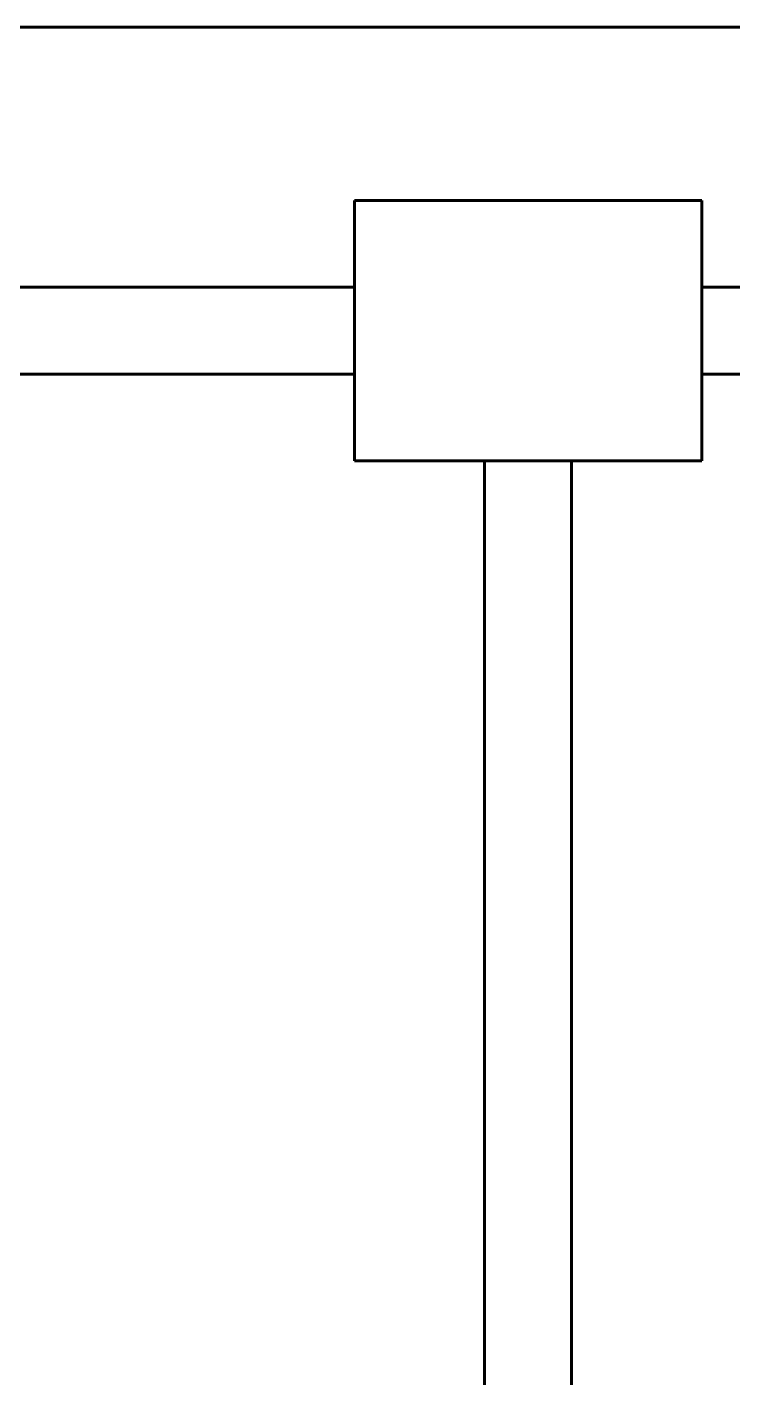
# Model space of a CAD drawing. Extents: x 0 to 297, y 0 to 292.
# Drawn here: x 206.45 to 210.52, y 102.5 to 110.29 of the extents above; entities that cross this region are included whole.
import ezdxf

# ---------------------------------------------------------------- set-up
doc = ezdxf.new("R2010")
doc.units = 0
doc.header["$MEASUREMENT"] = 0
doc.linetypes.add('K5LT_BASIC', pattern=[0])
doc.layers.add('Системный слой', color=7, linetype='Continuous')

# ---------------------------------------------------------------- blocks, each defined once
blk = doc.blocks.new('*U')
at = {"layer": 'Системный слой', "linetype": 'K5LT_BASIC', "lineweight": 60}
for p, q in [((210.3375, 109.2855), (208.3375, 109.2855)), ((208.3375, 109.2855), (208.3375, 107.7855)), ((210.3375, 109.2855), (208.3375, 109.2855)), ((208.3375, 109.2855), (208.3375, 107.7855)), ((210.3375, 109.2855), (208.3375, 109.2855)), ((208.3375, 109.2855), (208.3375, 107.7855)), ((210.3375, 107.7855), (210.3375, 109.2855)), ((210.3375, 107.7855), (210.3375, 109.2855)), ((210.3375, 107.7855), (210.3375, 109.2855)), ((208.3375, 107.7855), (210.3375, 107.7855)), ((208.3375, 107.7855), (210.3375, 107.7855)), ((208.3375, 107.7855), (210.3375, 107.7855))]:
    blk.add_line(p, q, dxfattribs=at)

msp = doc.modelspace()

# ---------------------------------------------------------------- linework, layer by layer
at = {"layer": 'Системный слой', "linetype": 'K5LT_BASIC', "lineweight": 60}
for p, q in [((218.3375, 110.2855), (136.3378, 110.2856)), ((208.3375, 109.2855), (208.3375, 107.7855)), ((210.3375, 109.2855), (208.3375, 109.2855)), ((208.3375, 107.7855), (208.3375, 109.2855)), ((208.3375, 109.2855), (208.3375, 107.7855)), ((208.3375, 109.2855), (210.3375, 109.2855)), ((208.3375, 109.2855), (208.3375, 107.7855)), ((210.3375, 109.2855), (208.3375, 109.2855)), ((208.3375, 107.7855), (208.3375, 109.2855)), ((208.3375, 109.2855), (208.3375, 107.7855)), ((208.3375, 109.2855), (210.3375, 109.2855)), ((208.3375, 109.2855), (208.3375, 107.7855)), ((210.3375, 109.2855), (208.3375, 109.2855)), ((208.3375, 107.7855), (208.3375, 109.2855)), ((208.3375, 109.2855), (208.3375, 107.7855)), ((208.3375, 109.2855), (210.3375, 109.2855)), ((210.3375, 109.2855), (210.3375, 107.7855)), ((210.3375, 109.2855), (210.3375, 107.7855)), ((210.3375, 109.2855), (210.3375, 107.7855)), ((210.3375, 109.2855), (210.3375, 107.7855)), ((210.3375, 109.2855), (210.3375, 107.7855)), ((210.3375, 109.2855), (210.3375, 107.7855)), ((210.3375, 109.2855), (210.3375, 107.7855)), ((210.3375, 109.2855), (210.3375, 107.7855)), ((210.3375, 109.2855), (210.3375, 107.7855)), ((208.3372, 108.7858), (202.3375, 108.7858)), ((216.3372, 108.7858), (210.3375, 108.7858)), ((208.3375, 108.2855), (202.3375, 108.2855)), ((216.3375, 108.2855), (210.3375, 108.2855)), ((208.3375, 107.7855), (210.3375, 107.7855)), ((208.3375, 107.7855), (210.3375, 107.7855)), ((210.3375, 107.7855), (208.3375, 107.7855)), ((208.3375, 107.7855), (210.3375, 107.7855)), ((208.3375, 107.7855), (210.3375, 107.7855)), ((208.3375, 107.7855), (210.3375, 107.7855)), ((210.3375, 107.7855), (208.3375, 107.7855)), ((208.3375, 107.7855), (210.3375, 107.7855)), ((208.3375, 107.7855), (210.3375, 107.7855)), ((208.3375, 107.7855), (210.3375, 107.7855)), ((210.3375, 107.7855), (208.3375, 107.7855)), ((208.3375, 107.7855), (210.3375, 107.7855)), ((209.5875, 107.7855), (208.8375, 107.7855)), ((209.5875, 107.7855), (208.8375, 107.7855)), ((209.5875, 107.7855), (208.8375, 107.7855)), ((209.5875, 107.7855), (208.8375, 107.7855)), ((209.5875, 107.7855), (208.8375, 107.7855)), ((209.5875, 107.7855), (208.8375, 107.7855)), ((209.0871, 107.7855), (209.0871, 102.3445)), ((209.0871, 107.7855), (209.0871, 96.2855)), ((209.5875, 107.7855), (209.5875, 97.0355)), ((209.8378, 107.786), (210.3375, 107.7855)), ((209.8378, 107.786), (210.3375, 107.7855)), ((209.8378, 107.786), (210.3375, 107.7855))]:
    msp.add_line(p, q, dxfattribs=at)

# ---------------------------------------------------------------- block references
at = {"layer": 'Системный слой'}
msp.add_blockref('*U', (0, 0), dxfattribs=at)
msp.add_blockref('*U', (0, 0), dxfattribs=at)
msp.add_blockref('*U', (0, 0), dxfattribs=at)
msp.add_blockref('*U', (0, 0), dxfattribs=at)
msp.add_blockref('*U', (0, 0), dxfattribs=at)
msp.add_blockref('*U', (0, 0), dxfattribs=at)
msp.add_blockref('*U', (0, 0), dxfattribs=at)
msp.add_blockref('*U', (0, 0), dxfattribs=at)
msp.add_blockref('*U', (0, 0), dxfattribs=at)
msp.add_blockref('*U', (0, 0), dxfattribs=at)
msp.add_blockref('*U', (0, 0), dxfattribs=at)
msp.add_blockref('*U', (0, 0), dxfattribs=at)
msp.add_blockref('*U', (0, 0), dxfattribs=at)
msp.add_blockref('*U', (0, 0), dxfattribs=at)
msp.add_blockref('*U', (0, 0), dxfattribs=at)
msp.add_blockref('*U', (0, 0), dxfattribs=at)
msp.add_blockref('*U', (0, 0), dxfattribs=at)
msp.add_blockref('*U', (0, 0), dxfattribs=at)
msp.add_blockref('*U', (0, 0), dxfattribs=at)
msp.add_blockref('*U', (0, 0), dxfattribs=at)
msp.add_blockref('*U', (0, 0), dxfattribs=at)
msp.add_blockref('*U', (0, 0), dxfattribs=at)
msp.add_blockref('*U', (0, 0), dxfattribs=at)
msp.add_blockref('*U', (0, 0), dxfattribs=at)
msp.add_blockref('*U', (0, 0), dxfattribs=at)
msp.add_blockref('*U', (0, 0), dxfattribs=at)
msp.add_blockref('*U', (0, 0), dxfattribs=at)
msp.add_blockref('*U', (0, 0), dxfattribs=at)
msp.add_blockref('*U', (0, 0), dxfattribs=at)
msp.add_blockref('*U', (0, 0), dxfattribs=at)
msp.add_blockref('*U', (0, 0), dxfattribs=at)
msp.add_blockref('*U', (0, 0), dxfattribs=at)
msp.add_blockref('*U', (0, 0), dxfattribs=at)
msp.add_blockref('*U', (0, 0), dxfattribs=at)
msp.add_blockref('*U', (0, 0), dxfattribs=at)
msp.add_blockref('*U', (0, 0), dxfattribs=at)
msp.add_blockref('*U', (0, 0), dxfattribs=at)
msp.add_blockref('*U', (0, 0), dxfattribs=at)
msp.add_blockref('*U', (0, 0), dxfattribs=at)
msp.add_blockref('*U', (0, 0), dxfattribs=at)
msp.add_blockref('*U', (0, 0), dxfattribs=at)
msp.add_blockref('*U', (0, 0), dxfattribs=at)
msp.add_blockref('*U', (0, 0), dxfattribs=at)
msp.add_blockref('*U', (0, 0), dxfattribs=at)
msp.add_blockref('*U', (0, 0), dxfattribs=at)
msp.add_blockref('*U', (0, 0), dxfattribs=at)
msp.add_blockref('*U', (0, 0), dxfattribs=at)
msp.add_blockref('*U', (0, 0), dxfattribs=at)
msp.add_blockref('*U', (0, 0), dxfattribs=at)
msp.add_blockref('*U', (0, 0), dxfattribs=at)
msp.add_blockref('*U', (0, 0), dxfattribs=at)
msp.add_blockref('*U', (0, 0), dxfattribs=at)
msp.add_blockref('*U', (0, 0), dxfattribs=at)
msp.add_blockref('*U', (0, 0), dxfattribs=at)
msp.add_blockref('*U', (0, 0), dxfattribs=at)
msp.add_blockref('*U', (0, 0), dxfattribs=at)
msp.add_blockref('*U', (0, 0), dxfattribs=at)
msp.add_blockref('*U', (0, 0), dxfattribs=at)
msp.add_blockref('*U', (0, 0), dxfattribs=at)
msp.add_blockref('*U', (0, 0), dxfattribs=at)
msp.add_blockref('*U', (0, 0), dxfattribs=at)
msp.add_blockref('*U', (0, 0), dxfattribs=at)
msp.add_blockref('*U', (0, 0), dxfattribs=at)
msp.add_blockref('*U', (0, 0), dxfattribs=at)
msp.add_blockref('*U', (0, 0), dxfattribs=at)
msp.add_blockref('*U', (0, 0), dxfattribs=at)
msp.add_blockref('*U', (0, 0), dxfattribs=at)
msp.add_blockref('*U', (0, 0), dxfattribs=at)
msp.add_blockref('*U', (0, 0), dxfattribs=at)
msp.add_blockref('*U', (0, 0), dxfattribs=at)
msp.add_blockref('*U', (0, 0), dxfattribs=at)
msp.add_blockref('*U', (0, 0), dxfattribs=at)
msp.add_blockref('*U', (0, 0), dxfattribs=at)
msp.add_blockref('*U', (0, 0), dxfattribs=at)
msp.add_blockref('*U', (0, 0), dxfattribs=at)
msp.add_blockref('*U', (0, 0), dxfattribs=at)
msp.add_blockref('*U', (0, 0), dxfattribs=at)
msp.add_blockref('*U', (0, 0), dxfattribs=at)
msp.add_blockref('*U', (0, 0), dxfattribs=at)
msp.add_blockref('*U', (0, 0), dxfattribs=at)
msp.add_blockref('*U', (0, 0), dxfattribs=at)
msp.add_blockref('*U', (0, 0), dxfattribs=at)
msp.add_blockref('*U', (0, 0), dxfattribs=at)
msp.add_blockref('*U', (0, 0), dxfattribs=at)
msp.add_blockref('*U', (0, 0), dxfattribs=at)
msp.add_blockref('*U', (0, 0), dxfattribs=at)
msp.add_blockref('*U', (0, 0), dxfattribs=at)
msp.add_blockref('*U', (0, 0), dxfattribs=at)
msp.add_blockref('*U', (0, 0), dxfattribs=at)
msp.add_blockref('*U', (0, 0), dxfattribs=at)
msp.add_blockref('*U', (0, 0), dxfattribs=at)
msp.add_blockref('*U', (0, 0), dxfattribs=at)
msp.add_blockref('*U', (0, 0), dxfattribs=at)
msp.add_blockref('*U', (0, 0), dxfattribs=at)
msp.add_blockref('*U', (0, 0), dxfattribs=at)
msp.add_blockref('*U', (0, 0), dxfattribs=at)
msp.add_blockref('*U', (0, 0), dxfattribs=at)
msp.add_blockref('*U', (0, 0), dxfattribs=at)
msp.add_blockref('*U', (0, 0), dxfattribs=at)
msp.add_blockref('*U', (0, 0), dxfattribs=at)
msp.add_blockref('*U', (0, 0), dxfattribs=at)
msp.add_blockref('*U', (0, 0), dxfattribs=at)
msp.add_blockref('*U', (0, 0), dxfattribs=at)
msp.add_blockref('*U', (0, 0), dxfattribs=at)
msp.add_blockref('*U', (0, 0), dxfattribs=at)
msp.add_blockref('*U', (0, 0), dxfattribs=at)
msp.add_blockref('*U', (0, 0), dxfattribs=at)
msp.add_blockref('*U', (0, 0), dxfattribs=at)
msp.add_blockref('*U', (0, 0), dxfattribs=at)
msp.add_blockref('*U', (0, 0), dxfattribs=at)
msp.add_blockref('*U', (0, 0), dxfattribs=at)
msp.add_blockref('*U', (0, 0), dxfattribs=at)
msp.add_blockref('*U', (0, 0), dxfattribs=at)
msp.add_blockref('*U', (0, 0), dxfattribs=at)
msp.add_blockref('*U', (0, 0), dxfattribs=at)
msp.add_blockref('*U', (0, 0), dxfattribs=at)
msp.add_blockref('*U', (0, 0), dxfattribs=at)
msp.add_blockref('*U', (0, 0), dxfattribs=at)
msp.add_blockref('*U', (0, 0), dxfattribs=at)
msp.add_blockref('*U', (0, 0), dxfattribs=at)
msp.add_blockref('*U', (0, 0), dxfattribs=at)
msp.add_blockref('*U', (0, 0), dxfattribs=at)
msp.add_blockref('*U', (0, 0), dxfattribs=at)
msp.add_blockref('*U', (0, 0), dxfattribs=at)
msp.add_blockref('*U', (0, 0), dxfattribs=at)
msp.add_blockref('*U', (0, 0), dxfattribs=at)
msp.add_blockref('*U', (0, 0), dxfattribs=at)
msp.add_blockref('*U', (0, 0), dxfattribs=at)
msp.add_blockref('*U', (0, 0), dxfattribs=at)
msp.add_blockref('*U', (0, 0), dxfattribs=at)
msp.add_blockref('*U', (0, 0), dxfattribs=at)
msp.add_blockref('*U', (0, 0), dxfattribs=at)
msp.add_blockref('*U', (0, 0), dxfattribs=at)
msp.add_blockref('*U', (0, 0), dxfattribs=at)
msp.add_blockref('*U', (0, 0), dxfattribs=at)
msp.add_blockref('*U', (0, 0), dxfattribs=at)
msp.add_blockref('*U', (0, 0), dxfattribs=at)
msp.add_blockref('*U', (0, 0), dxfattribs=at)
msp.add_blockref('*U', (0, 0), dxfattribs=at)
msp.add_blockref('*U', (0, 0), dxfattribs=at)
msp.add_blockref('*U', (0, 0), dxfattribs=at)
msp.add_blockref('*U', (0, 0), dxfattribs=at)
msp.add_blockref('*U', (0, 0), dxfattribs=at)
msp.add_blockref('*U', (0, 0), dxfattribs=at)
msp.add_blockref('*U', (0, 0), dxfattribs=at)
msp.add_blockref('*U', (0, 0), dxfattribs=at)
msp.add_blockref('*U', (0, 0), dxfattribs=at)
msp.add_blockref('*U', (0, 0), dxfattribs=at)
msp.add_blockref('*U', (0, 0), dxfattribs=at)
msp.add_blockref('*U', (0, 0), dxfattribs=at)
msp.add_blockref('*U', (0, 0), dxfattribs=at)
msp.add_blockref('*U', (0, 0), dxfattribs=at)
msp.add_blockref('*U', (0, 0), dxfattribs=at)
msp.add_blockref('*U', (0, 0), dxfattribs=at)
msp.add_blockref('*U', (0, 0), dxfattribs=at)
msp.add_blockref('*U', (0, 0), dxfattribs=at)
msp.add_blockref('*U', (0, 0), dxfattribs=at)
msp.add_blockref('*U', (0, 0), dxfattribs=at)
msp.add_blockref('*U', (0, 0), dxfattribs=at)
msp.add_blockref('*U', (0, 0), dxfattribs=at)
msp.add_blockref('*U', (0, 0), dxfattribs=at)
msp.add_blockref('*U', (0, 0), dxfattribs=at)
msp.add_blockref('*U', (0, 0), dxfattribs=at)
msp.add_blockref('*U', (0, 0), dxfattribs=at)
msp.add_blockref('*U', (0, 0), dxfattribs=at)
msp.add_blockref('*U', (0, 0), dxfattribs=at)
msp.add_blockref('*U', (0, 0), dxfattribs=at)
msp.add_blockref('*U', (0, 0), dxfattribs=at)
msp.add_blockref('*U', (0, 0), dxfattribs=at)
msp.add_blockref('*U', (0, 0), dxfattribs=at)
msp.add_blockref('*U', (0, 0), dxfattribs=at)
msp.add_blockref('*U', (0, 0), dxfattribs=at)
msp.add_blockref('*U', (0, 0), dxfattribs=at)
msp.add_blockref('*U', (0, 0), dxfattribs=at)
msp.add_blockref('*U', (0, 0), dxfattribs=at)
msp.add_blockref('*U', (0, 0), dxfattribs=at)
msp.add_blockref('*U', (0, 0), dxfattribs=at)
msp.add_blockref('*U', (0, 0), dxfattribs=at)
msp.add_blockref('*U', (0, 0), dxfattribs=at)
msp.add_blockref('*U', (0, 0), dxfattribs=at)
msp.add_blockref('*U', (0, 0), dxfattribs=at)
msp.add_blockref('*U', (0, 0), dxfattribs=at)
msp.add_blockref('*U', (0, 0), dxfattribs=at)
msp.add_blockref('*U', (0, 0), dxfattribs=at)
msp.add_blockref('*U', (0, 0), dxfattribs=at)
msp.add_blockref('*U', (0, 0), dxfattribs=at)
msp.add_blockref('*U', (0, 0), dxfattribs=at)
msp.add_blockref('*U', (0, 0), dxfattribs=at)
msp.add_blockref('*U', (0, 0), dxfattribs=at)
msp.add_blockref('*U', (0, 0), dxfattribs=at)
msp.add_blockref('*U', (0, 0), dxfattribs=at)
msp.add_blockref('*U', (0, 0), dxfattribs=at)
msp.add_blockref('*U', (0, 0), dxfattribs=at)
msp.add_blockref('*U', (0, 0), dxfattribs=at)
msp.add_blockref('*U', (0, 0), dxfattribs=at)
msp.add_blockref('*U', (0, 0), dxfattribs=at)
msp.add_blockref('*U', (0, 0), dxfattribs=at)
msp.add_blockref('*U', (0, 0), dxfattribs=at)
msp.add_blockref('*U', (0, 0), dxfattribs=at)
msp.add_blockref('*U', (0, 0), dxfattribs=at)
msp.add_blockref('*U', (0, 0), dxfattribs=at)
msp.add_blockref('*U', (0, 0), dxfattribs=at)
msp.add_blockref('*U', (0, 0), dxfattribs=at)
msp.add_blockref('*U', (0, 0), dxfattribs=at)
msp.add_blockref('*U', (0, 0), dxfattribs=at)
msp.add_blockref('*U', (0, 0), dxfattribs=at)
msp.add_blockref('*U', (0, 0), dxfattribs=at)
msp.add_blockref('*U', (0, 0), dxfattribs=at)
msp.add_blockref('*U', (0, 0), dxfattribs=at)
msp.add_blockref('*U', (0, 0), dxfattribs=at)
msp.add_blockref('*U', (0, 0), dxfattribs=at)
msp.add_blockref('*U', (0, 0), dxfattribs=at)
msp.add_blockref('*U', (0, 0), dxfattribs=at)
msp.add_blockref('*U', (0, 0), dxfattribs=at)
msp.add_blockref('*U', (0, 0), dxfattribs=at)
msp.add_blockref('*U', (0, 0), dxfattribs=at)
msp.add_blockref('*U', (0, 0), dxfattribs=at)
msp.add_blockref('*U', (0, 0), dxfattribs=at)
msp.add_blockref('*U', (0, 0), dxfattribs=at)
msp.add_blockref('*U', (0, 0), dxfattribs=at)
msp.add_blockref('*U', (0, 0), dxfattribs=at)
msp.add_blockref('*U', (0, 0), dxfattribs=at)
msp.add_blockref('*U', (0, 0), dxfattribs=at)
msp.add_blockref('*U', (0, 0), dxfattribs=at)
msp.add_blockref('*U', (0, 0), dxfattribs=at)
msp.add_blockref('*U', (0, 0), dxfattribs=at)
msp.add_blockref('*U', (0, 0), dxfattribs=at)
msp.add_blockref('*U', (0, 0), dxfattribs=at)
msp.add_blockref('*U', (0, 0), dxfattribs=at)
msp.add_blockref('*U', (0, 0), dxfattribs=at)
msp.add_blockref('*U', (0, 0), dxfattribs=at)
msp.add_blockref('*U', (0, 0), dxfattribs=at)
msp.add_blockref('*U', (0, 0), dxfattribs=at)
msp.add_blockref('*U', (0, 0), dxfattribs=at)
msp.add_blockref('*U', (0, 0), dxfattribs=at)
msp.add_blockref('*U', (0, 0), dxfattribs=at)
msp.add_blockref('*U', (0, 0), dxfattribs=at)
msp.add_blockref('*U', (0, 0), dxfattribs=at)
msp.add_blockref('*U', (0, 0), dxfattribs=at)
msp.add_blockref('*U', (0, 0), dxfattribs=at)
msp.add_blockref('*U', (0, 0), dxfattribs=at)
msp.add_blockref('*U', (0, 0), dxfattribs=at)
msp.add_blockref('*U', (0, 0), dxfattribs=at)
msp.add_blockref('*U', (0, 0), dxfattribs=at)
msp.add_blockref('*U', (0, 0), dxfattribs=at)
msp.add_blockref('*U', (0, 0), dxfattribs=at)
msp.add_blockref('*U', (0, 0), dxfattribs=at)
msp.add_blockref('*U', (0, 0), dxfattribs=at)
msp.add_blockref('*U', (0, 0), dxfattribs=at)
msp.add_blockref('*U', (0, 0), dxfattribs=at)
msp.add_blockref('*U', (0, 0), dxfattribs=at)
msp.add_blockref('*U', (0, 0), dxfattribs=at)
msp.add_blockref('*U', (0, 0), dxfattribs=at)
msp.add_blockref('*U', (0, 0), dxfattribs=at)
msp.add_blockref('*U', (0, 0), dxfattribs=at)
msp.add_blockref('*U', (0, 0), dxfattribs=at)
msp.add_blockref('*U', (0, 0), dxfattribs=at)
msp.add_blockref('*U', (0, 0), dxfattribs=at)
msp.add_blockref('*U', (0, 0), dxfattribs=at)
msp.add_blockref('*U', (0, 0), dxfattribs=at)
msp.add_blockref('*U', (0, 0), dxfattribs=at)
msp.add_blockref('*U', (0, 0), dxfattribs=at)
msp.add_blockref('*U', (0, 0), dxfattribs=at)
msp.add_blockref('*U', (0, 0), dxfattribs=at)
msp.add_blockref('*U', (0, 0), dxfattribs=at)
msp.add_blockref('*U', (0, 0), dxfattribs=at)
msp.add_blockref('*U', (0, 0), dxfattribs=at)
msp.add_blockref('*U', (0, 0), dxfattribs=at)
msp.add_blockref('*U', (0, 0), dxfattribs=at)
msp.add_blockref('*U', (0, 0), dxfattribs=at)
msp.add_blockref('*U', (0, 0), dxfattribs=at)
msp.add_blockref('*U', (0, 0), dxfattribs=at)
msp.add_blockref('*U', (0, 0), dxfattribs=at)
msp.add_blockref('*U', (0, 0), dxfattribs=at)
msp.add_blockref('*U', (0, 0), dxfattribs=at)
msp.add_blockref('*U', (0, 0), dxfattribs=at)
msp.add_blockref('*U', (0, 0), dxfattribs=at)
msp.add_blockref('*U', (0, 0), dxfattribs=at)
msp.add_blockref('*U', (0, 0), dxfattribs=at)
msp.add_blockref('*U', (0, 0), dxfattribs=at)
msp.add_blockref('*U', (0, 0), dxfattribs=at)
msp.add_blockref('*U', (0, 0), dxfattribs=at)
msp.add_blockref('*U', (0, 0), dxfattribs=at)
msp.add_blockref('*U', (0, 0), dxfattribs=at)
msp.add_blockref('*U', (0, 0), dxfattribs=at)
msp.add_blockref('*U', (0, 0), dxfattribs=at)
msp.add_blockref('*U', (0, 0), dxfattribs=at)
msp.add_blockref('*U', (0, 0), dxfattribs=at)
msp.add_blockref('*U', (0, 0), dxfattribs=at)
msp.add_blockref('*U', (0, 0), dxfattribs=at)
msp.add_blockref('*U', (0, 0), dxfattribs=at)
msp.add_blockref('*U', (0, 0), dxfattribs=at)
msp.add_blockref('*U', (0, 0), dxfattribs=at)
msp.add_blockref('*U', (0, 0), dxfattribs=at)
msp.add_blockref('*U', (0, 0), dxfattribs=at)
msp.add_blockref('*U', (0, 0), dxfattribs=at)
msp.add_blockref('*U', (0, 0), dxfattribs=at)
msp.add_blockref('*U', (0, 0), dxfattribs=at)
msp.add_blockref('*U', (0, 0), dxfattribs=at)
msp.add_blockref('*U', (0, 0), dxfattribs=at)
msp.add_blockref('*U', (0, 0), dxfattribs=at)
msp.add_blockref('*U', (0, 0), dxfattribs=at)
msp.add_blockref('*U', (0, 0), dxfattribs=at)
msp.add_blockref('*U', (0, 0), dxfattribs=at)
msp.add_blockref('*U', (0, 0), dxfattribs=at)
msp.add_blockref('*U', (0, 0), dxfattribs=at)
msp.add_blockref('*U', (0, 0), dxfattribs=at)
msp.add_blockref('*U', (0, 0), dxfattribs=at)
msp.add_blockref('*U', (0, 0), dxfattribs=at)
msp.add_blockref('*U', (0, 0), dxfattribs=at)
msp.add_blockref('*U', (0, 0), dxfattribs=at)
msp.add_blockref('*U', (0, 0), dxfattribs=at)
msp.add_blockref('*U', (0, 0), dxfattribs=at)
msp.add_blockref('*U', (0, 0), dxfattribs=at)
msp.add_blockref('*U', (0, 0), dxfattribs=at)
msp.add_blockref('*U', (0, 0), dxfattribs=at)
msp.add_blockref('*U', (0, 0), dxfattribs=at)
msp.add_blockref('*U', (0, 0), dxfattribs=at)
msp.add_blockref('*U', (0, 0), dxfattribs=at)
msp.add_blockref('*U', (0, 0), dxfattribs=at)
msp.add_blockref('*U', (0, 0), dxfattribs=at)
msp.add_blockref('*U', (0, 0), dxfattribs=at)
msp.add_blockref('*U', (0, 0), dxfattribs=at)
msp.add_blockref('*U', (0, 0), dxfattribs=at)
msp.add_blockref('*U', (0, 0), dxfattribs=at)
msp.add_blockref('*U', (0, 0), dxfattribs=at)
msp.add_blockref('*U', (0, 0), dxfattribs=at)
msp.add_blockref('*U', (0, 0), dxfattribs=at)
msp.add_blockref('*U', (0, 0), dxfattribs=at)
msp.add_blockref('*U', (0, 0), dxfattribs=at)
msp.add_blockref('*U', (0, 0), dxfattribs=at)
msp.add_blockref('*U', (0, 0), dxfattribs=at)
msp.add_blockref('*U', (0, 0), dxfattribs=at)
msp.add_blockref('*U', (0, 0), dxfattribs=at)
msp.add_blockref('*U', (0, 0), dxfattribs=at)
msp.add_blockref('*U', (0, 0), dxfattribs=at)
msp.add_blockref('*U', (0, 0), dxfattribs=at)
msp.add_blockref('*U', (0, 0), dxfattribs=at)
msp.add_blockref('*U', (0, 0), dxfattribs=at)
msp.add_blockref('*U', (0, 0), dxfattribs=at)
msp.add_blockref('*U', (0, 0), dxfattribs=at)
msp.add_blockref('*U', (0, 0), dxfattribs=at)
msp.add_blockref('*U', (0, 0), dxfattribs=at)
msp.add_blockref('*U', (0, 0), dxfattribs=at)
msp.add_blockref('*U', (0, 0), dxfattribs=at)
msp.add_blockref('*U', (0, 0), dxfattribs=at)
msp.add_blockref('*U', (0, 0), dxfattribs=at)
msp.add_blockref('*U', (0, 0), dxfattribs=at)
msp.add_blockref('*U', (0, 0), dxfattribs=at)
msp.add_blockref('*U', (0, 0), dxfattribs=at)
msp.add_blockref('*U', (0, 0), dxfattribs=at)
msp.add_blockref('*U', (0, 0), dxfattribs=at)
msp.add_blockref('*U', (0, 0), dxfattribs=at)
msp.add_blockref('*U', (0, 0), dxfattribs=at)
msp.add_blockref('*U', (0, 0), dxfattribs=at)
msp.add_blockref('*U', (0, 0), dxfattribs=at)
msp.add_blockref('*U', (0, 0), dxfattribs=at)
msp.add_blockref('*U', (0, 0), dxfattribs=at)
msp.add_blockref('*U', (0, 0), dxfattribs=at)
msp.add_blockref('*U', (0, 0), dxfattribs=at)
msp.add_blockref('*U', (0, 0), dxfattribs=at)
msp.add_blockref('*U', (0, 0), dxfattribs=at)
msp.add_blockref('*U', (0, 0), dxfattribs=at)
msp.add_blockref('*U', (0, 0), dxfattribs=at)
msp.add_blockref('*U', (0, 0), dxfattribs=at)
msp.add_blockref('*U', (0, 0), dxfattribs=at)
msp.add_blockref('*U', (0, 0), dxfattribs=at)
msp.add_blockref('*U', (0, 0), dxfattribs=at)
msp.add_blockref('*U', (0, 0), dxfattribs=at)
msp.add_blockref('*U', (0, 0), dxfattribs=at)
msp.add_blockref('*U', (0, 0), dxfattribs=at)
msp.add_blockref('*U', (0, 0), dxfattribs=at)
msp.add_blockref('*U', (0, 0), dxfattribs=at)
msp.add_blockref('*U', (0, 0), dxfattribs=at)
msp.add_blockref('*U', (0, 0), dxfattribs=at)
msp.add_blockref('*U', (0, 0), dxfattribs=at)
msp.add_blockref('*U', (0, 0), dxfattribs=at)
msp.add_blockref('*U', (0, 0), dxfattribs=at)
msp.add_blockref('*U', (0, 0), dxfattribs=at)
msp.add_blockref('*U', (0, 0), dxfattribs=at)
msp.add_blockref('*U', (0, 0), dxfattribs=at)
msp.add_blockref('*U', (0, 0), dxfattribs=at)
msp.add_blockref('*U', (0, 0), dxfattribs=at)
msp.add_blockref('*U', (0, 0), dxfattribs=at)
msp.add_blockref('*U', (0, 0), dxfattribs=at)
msp.add_blockref('*U', (0, 0), dxfattribs=at)
msp.add_blockref('*U', (0, 0), dxfattribs=at)
msp.add_blockref('*U', (0, 0), dxfattribs=at)
msp.add_blockref('*U', (0, 0), dxfattribs=at)
msp.add_blockref('*U', (0, 0), dxfattribs=at)
msp.add_blockref('*U', (0, 0), dxfattribs=at)
msp.add_blockref('*U', (0, 0), dxfattribs=at)
msp.add_blockref('*U', (0, 0), dxfattribs=at)
msp.add_blockref('*U', (0, 0), dxfattribs=at)
msp.add_blockref('*U', (0, 0), dxfattribs=at)
msp.add_blockref('*U', (0, 0), dxfattribs=at)
msp.add_blockref('*U', (0, 0), dxfattribs=at)
msp.add_blockref('*U', (0, 0), dxfattribs=at)
msp.add_blockref('*U', (0, 0), dxfattribs=at)
msp.add_blockref('*U', (0, 0), dxfattribs=at)
msp.add_blockref('*U', (0, 0), dxfattribs=at)
msp.add_blockref('*U', (0, 0), dxfattribs=at)
msp.add_blockref('*U', (0, 0), dxfattribs=at)
msp.add_blockref('*U', (0, 0), dxfattribs=at)
msp.add_blockref('*U', (0, 0), dxfattribs=at)
msp.add_blockref('*U', (0, 0), dxfattribs=at)
msp.add_blockref('*U', (0, 0), dxfattribs=at)
msp.add_blockref('*U', (0, 0), dxfattribs=at)
msp.add_blockref('*U', (0, 0), dxfattribs=at)
msp.add_blockref('*U', (0, 0), dxfattribs=at)
msp.add_blockref('*U', (0, 0), dxfattribs=at)
msp.add_blockref('*U', (0, 0), dxfattribs=at)
msp.add_blockref('*U', (0, 0), dxfattribs=at)
msp.add_blockref('*U', (0, 0), dxfattribs=at)
msp.add_blockref('*U', (0, 0), dxfattribs=at)
msp.add_blockref('*U', (0, 0), dxfattribs=at)
msp.add_blockref('*U', (0, 0), dxfattribs=at)
msp.add_blockref('*U', (0, 0), dxfattribs=at)
msp.add_blockref('*U', (0, 0), dxfattribs=at)
msp.add_blockref('*U', (0, 0), dxfattribs=at)
msp.add_blockref('*U', (0, 0), dxfattribs=at)

doc.saveas('drawing.dxf')
